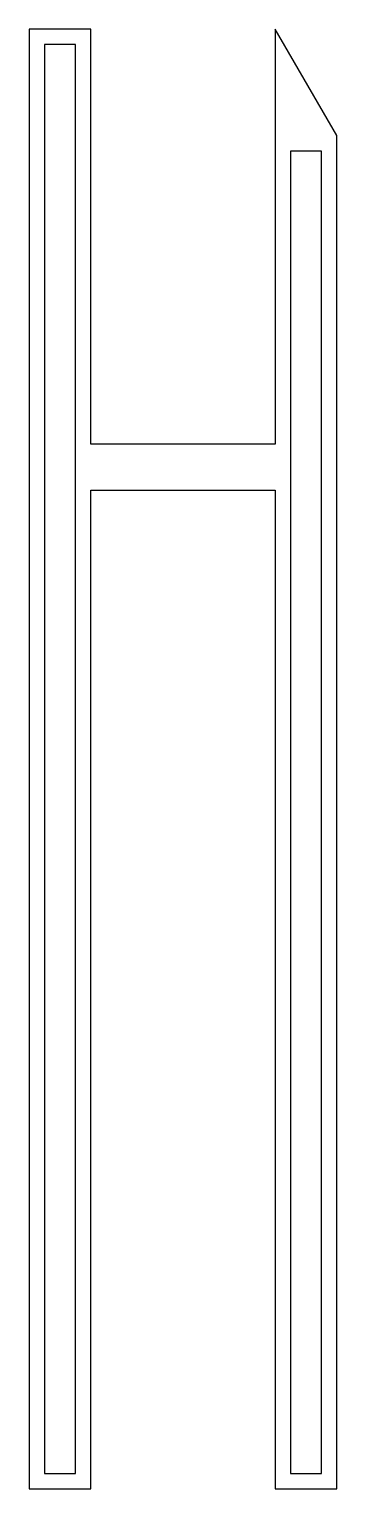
# Model space of a CAD drawing. Header units: millimetres. Extents: x 0 to 20, y 0 to 95.
import ezdxf

# ---------------------------------------------------------------- set-up
doc = ezdxf.new("R2010")
doc.units = ezdxf.units.MM

msp = doc.modelspace()

# ---------------------------------------------------------------- linework, layer by layer
at = {"layer": 'CUT'}
for p, q in [((4, 95), (0, 95)), ((0, 95), (0, 0)), ((4, 68), (4, 95)), ((20, 88.0718), (16, 95)), ((16, 95), (16, 68)), ((3, 94), (1, 94)), ((1, 94), (1, 1)), ((3, 1), (3, 94)), ((20, 0), (20, 88.0718)), ((19, 87.0718), (17, 87.0718)), ((17, 87.0718), (17, 1)), ((19, 1), (19, 87.0718)), ((16, 68), (4, 68)), ((4, 0), (4, 65)), ((4, 65), (16, 65)), ((16, 65), (16, 0)), ((1, 1), (3, 1)), ((17, 1), (19, 1)), ((0, 0), (4, 0)), ((16, 0), (20, 0))]:
    msp.add_line(p, q, dxfattribs=at)

doc.saveas('drawing.dxf')
